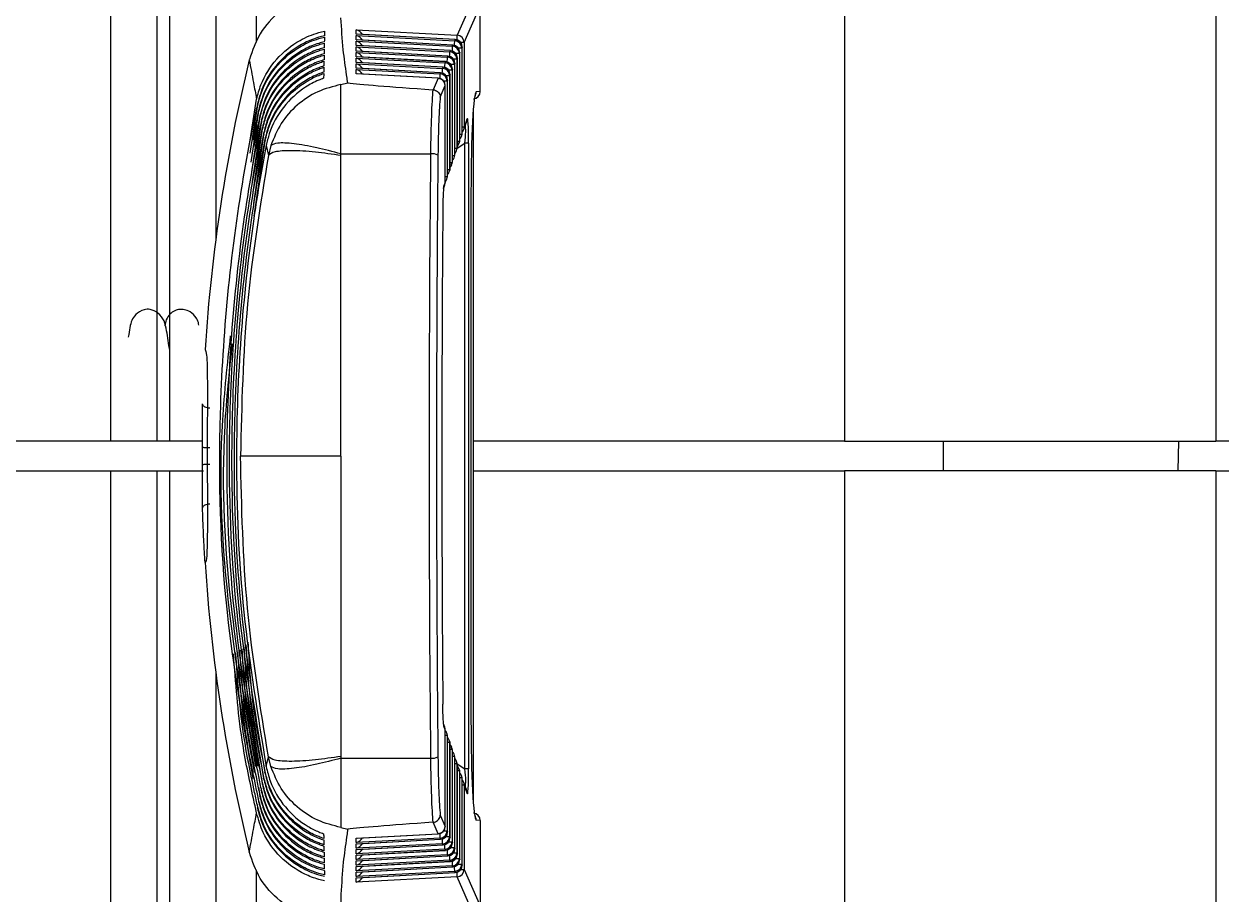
# Model space of a CAD drawing. Extents: x 8 to 113, y 0 to 87.
# Drawn here: x 17.059 to 18.671, y 36.229 to 37.4 of the extents above; entities that cross this region are included whole.
import ezdxf

# ---------------------------------------------------------------- set-up
doc = ezdxf.new("R2010")
doc.units = 0
doc.header["$MEASUREMENT"] = 0
doc.layers.add('OBJECT', color=7, linetype='CONTINUOUS')

msp = doc.modelspace()

# ---------------------------------------------------------------- linework, layer by layer
at = {"layer": 'OBJECT'}
for p, q in [((17.3177, 38.7777), (17.3177, 37.109)), ((18.1643, 38.7777), (18.1643, 36.8382)), ((18.6643, 38.6831), (18.6643, 36.8382)), ((17.3725, 37.3749), (17.3725, 38.6682)), ((17.2558, 36.8382), (17.2558, 38.598)), ((17.2383, 37.8259), (17.2383, 36.8382)), ((17.1764, 36.8382), (17.1764, 37.8059)), ((17.6643, 37.4337), (17.6428, 37.3847)), ((17.6522, 37.3748), (17.6738, 37.4238)), ((17.6738, 37.3088), (17.6738, 37.4238)), ((17.5068, 37.3917), (17.6428, 37.3847)), ((17.5068, 37.3858), (17.5068, 37.3917)), ((17.6401, 37.3786), (17.5068, 37.3858)), ((17.5068, 37.3841), (17.6395, 37.3772)), ((17.5068, 37.3782), (17.5068, 37.3841)), ((17.6368, 37.3712), (17.5068, 37.3782)), ((17.6401, 37.3787), (17.5081, 37.3858)), ((17.6368, 37.3713), (17.5081, 37.3782)), ((17.6395, 37.3772), (17.6401, 37.3786)), ((17.6401, 37.3786), (17.6401, 37.3787)), ((17.5068, 37.3765), (17.6362, 37.3698)), ((17.5068, 37.3706), (17.5068, 37.3765)), ((17.6336, 37.3638), (17.5068, 37.3706)), ((17.5068, 37.3689), (17.6329, 37.3624)), ((17.5068, 37.363), (17.5068, 37.3689)), ((17.6303, 37.3563), (17.5068, 37.363)), ((17.5068, 37.3613), (17.6297, 37.3549)), ((17.5068, 37.3554), (17.5068, 37.3613)), ((17.6336, 37.3638), (17.5081, 37.3706)), ((17.6303, 37.3564), (17.5081, 37.363)), ((17.6329, 37.3624), (17.6336, 37.3638)), ((17.6336, 37.3638), (17.6336, 37.3638)), ((17.6362, 37.3698), (17.636, 37.3634)), ((17.6362, 37.3698), (17.6368, 37.3712)), ((17.6368, 37.3712), (17.6368, 37.3713)), ((17.649, 37.3673), (17.6443, 37.3673)), ((17.6463, 37.3613), (17.6457, 37.3599)), ((17.6463, 37.2437), (17.6463, 37.3613)), ((17.6463, 37.2437), (17.6463, 37.3613)), ((17.6463, 37.3613), (17.6463, 37.3613)), ((17.6522, 37.3748), (17.6475, 37.3748)), ((17.6496, 37.3687), (17.649, 37.3673)), ((17.649, 37.3673), (17.649, 37.2514)), ((17.6496, 37.2532), (17.6496, 37.3687)), ((17.6496, 37.2532), (17.6496, 37.3687)), ((17.6496, 37.3687), (17.6496, 37.3687)), ((17.6522, 37.3748), (17.6522, 37.261)), ((17.363, 37.3517), (17.3629, 37.3515)), ((17.627, 37.3489), (17.5068, 37.3554)), ((17.5068, 37.3537), (17.6264, 37.3475)), ((17.5068, 37.3477), (17.5068, 37.3537)), ((17.6237, 37.3414), (17.5068, 37.3477)), ((17.5068, 37.346), (17.6231, 37.34)), ((17.5068, 37.3401), (17.5068, 37.346)), ((17.627, 37.349), (17.5081, 37.3554)), ((17.6238, 37.3415), (17.5081, 37.3478)), ((17.6264, 37.3475), (17.627, 37.3489)), ((17.627, 37.3489), (17.627, 37.349)), ((17.6297, 37.3549), (17.6303, 37.3563)), ((17.6303, 37.3563), (17.6303, 37.3564)), ((17.6391, 37.345), (17.6345, 37.345)), ((17.6424, 37.3524), (17.6377, 37.3524)), ((17.6398, 37.3464), (17.6391, 37.345)), ((17.6391, 37.345), (17.6391, 37.2229)), ((17.6398, 37.2247), (17.6398, 37.3464)), ((17.6398, 37.2247), (17.6398, 37.3464)), ((17.6398, 37.3464), (17.6398, 37.3464)), ((17.6457, 37.3599), (17.641, 37.3599)), ((17.643, 37.3538), (17.6424, 37.3524)), ((17.6424, 37.3524), (17.6424, 37.2324)), ((17.643, 37.2342), (17.643, 37.3538)), ((17.643, 37.2342), (17.643, 37.3538)), ((17.643, 37.3538), (17.643, 37.3538)), ((17.6457, 37.3599), (17.6457, 37.2419)), ((17.6205, 37.334), (17.5068, 37.3401)), ((17.5068, 37.3384), (17.6198, 37.3326)), ((17.5068, 37.3325), (17.5068, 37.3384)), ((17.6172, 37.3266), (17.5068, 37.3325)), ((17.6205, 37.3341), (17.5081, 37.3401)), ((17.6172, 37.3267), (17.5081, 37.3325)), ((17.6198, 37.3326), (17.6205, 37.334)), ((17.6205, 37.334), (17.6205, 37.3341)), ((17.6231, 37.34), (17.6237, 37.3414)), ((17.6237, 37.3414), (17.6238, 37.3415)), ((17.6326, 37.3301), (17.6279, 37.3301)), ((17.6359, 37.3376), (17.6312, 37.3376)), ((17.6332, 37.3315), (17.6326, 37.3301)), ((17.6326, 37.3301), (17.6326, 37.2038)), ((17.6332, 37.2056), (17.6332, 37.3315)), ((17.6332, 37.2056), (17.6332, 37.3315)), ((17.6332, 37.3315), (17.6332, 37.3315)), ((17.6365, 37.339), (17.6359, 37.3376)), ((17.6359, 37.3376), (17.6359, 37.2133)), ((17.6365, 37.2152), (17.6365, 37.339)), ((17.6365, 37.2152), (17.6365, 37.339)), ((17.6365, 37.339), (17.6365, 37.339)), ((17.4863, 37.3182), (17.4954, 37.3206)), ((17.6172, 37.3266), (17.6104, 37.3111)), ((17.6172, 37.3267), (17.6172, 37.3266)), ((17.62, 37.3014), (17.6267, 37.3167)), ((17.6293, 37.3227), (17.6247, 37.3227)), ((17.6267, 37.1866), (17.6267, 37.3167)), ((17.6267, 37.1866), (17.6267, 37.3167)), ((17.6267, 37.3167), (17.6267, 37.3167)), ((17.6299, 37.3241), (17.6293, 37.3227)), ((17.6293, 37.3227), (17.6293, 37.1943)), ((17.6299, 37.1961), (17.6299, 37.3241)), ((17.6299, 37.1961), (17.6299, 37.3241)), ((17.6299, 37.3241), (17.6299, 37.3241)), ((17.363, 37.2374), (17.3727, 37.2987)), ((17.6104, 37.3111), (17.6101, 37.3112)), ((17.6738, 37.3088), (17.6685, 37.3083)), ((17.6738, 37.3088), (17.6738, 37.3088)), ((17.3642, 37.2257), (17.3742, 37.2907)), ((17.3652, 37.2136), (17.3758, 37.2827)), ((17.3739, 37.2923), (17.3742, 37.2907)), ((17.3755, 37.2843), (17.3758, 37.2827)), ((17.6646, 36.3505), (17.6646, 37.2859)), ((17.3663, 37.2009), (17.3775, 37.2747)), ((17.3672, 37.1875), (17.3791, 37.2666)), ((17.3771, 37.2763), (17.3775, 37.2747)), ((17.3788, 37.2683), (17.3791, 37.2666)), ((17.6517, 37.2577), (17.6556, 37.2689)), ((17.6561, 37.2722), (17.6522, 37.261)), ((17.3681, 37.1732), (17.3808, 37.2586)), ((17.3688, 37.1579), (17.3825, 37.2506)), ((17.3805, 37.2603), (17.3808, 37.2586)), ((17.3821, 37.2522), (17.3825, 37.2506)), ((17.6463, 37.2514), (17.649, 37.2514)), ((17.6484, 37.2482), (17.649, 37.25)), ((17.649, 37.2514), (17.6496, 37.2532)), ((17.6522, 37.261), (17.6496, 37.261)), ((17.6496, 37.2532), (17.6496, 37.2532)), ((17.3695, 37.1411), (17.3842, 37.2426)), ((17.3839, 37.2442), (17.3842, 37.2426)), ((17.3856, 37.2362), (17.3886, 37.2229)), ((17.3919, 37.2361), (17.3886, 37.2229)), ((17.6398, 37.2324), (17.6424, 37.2324)), ((17.6424, 37.2324), (17.643, 37.2342)), ((17.6429, 37.2324), (17.6532, 37.2392)), ((17.643, 37.2419), (17.6457, 37.2419)), ((17.643, 37.2342), (17.643, 37.2342)), ((17.6452, 37.2387), (17.6458, 37.2404)), ((17.6457, 37.2419), (17.6463, 37.2437)), ((17.6463, 37.2437), (17.6463, 37.2437)), ((17.6532, 36.3973), (17.6532, 37.2392)), ((17.6582, 37.2392), (17.6532, 37.2392)), ((17.6582, 37.2392), (17.6582, 36.3973)), ((17.4863, 37.2225), (17.4863, 37.2249)), ((17.4863, 37.2249), (17.6069, 37.2249)), ((17.6365, 37.2229), (17.6391, 37.2229)), ((17.6386, 37.2196), (17.6392, 37.2214)), ((17.6391, 37.2229), (17.6398, 37.2247)), ((17.6398, 37.2247), (17.6398, 37.2247)), ((17.6419, 37.2291), (17.6425, 37.2309)), ((17.6299, 37.2038), (17.6326, 37.2038)), ((17.6321, 37.2006), (17.6327, 37.2024)), ((17.6326, 37.2038), (17.6332, 37.2056)), ((17.6332, 37.2133), (17.6359, 37.2133)), ((17.6332, 37.2056), (17.6332, 37.2056)), ((17.6353, 37.2101), (17.636, 37.2119)), ((17.6359, 37.2133), (17.6365, 37.2152)), ((17.6365, 37.2152), (17.6365, 37.2152)), ((17.6245, 37.1785), (17.6261, 37.1834)), ((17.6267, 37.1866), (17.625, 37.1818)), ((17.6267, 37.1943), (17.6293, 37.1943)), ((17.6267, 37.1866), (17.6267, 37.1866)), ((17.6288, 37.1911), (17.6294, 37.1929)), ((17.6293, 37.1943), (17.6299, 37.1961)), ((17.6299, 37.1961), (17.6299, 37.1961)), ((17.6614, 36.4632), (17.6614, 37.1732)), ((17.6614, 36.4632), (17.6614, 37.1732)), ((17.6614, 37.1732), (17.6614, 37.1732)), ((17.3034, 36.9616), (17.3034, 36.9616)), ((17.1764, 36.8382), (16.9701, 36.8382)), ((17.2558, 36.8382), (17.2383, 36.8382)), ((17.2998, 36.8304), (17.2998, 36.8304)), ((18.1643, 36.8382), (17.6646, 36.8382)), ((18.2976, 36.7982), (18.2977, 36.8382)), ((18.6136, 36.7982), (18.6143, 36.8382)), ((18.7037, 36.8382), (18.6643, 36.8382)), ((16.9701, 36.7982), (17.1764, 36.7982)), ((17.1764, 35.8305), (17.1764, 36.7982)), ((17.2383, 36.7982), (17.2383, 35.8106)), ((17.2383, 36.7982), (17.2558, 36.7982)), ((17.2558, 35.0384), (17.2558, 36.7982)), ((17.2998, 36.806), (17.2998, 36.806)), ((17.6646, 36.7982), (18.1643, 36.7982)), ((18.1643, 36.7982), (18.1643, 34.8588)), ((18.6643, 36.7982), (18.6643, 34.9533)), ((18.6643, 36.7982), (18.7037, 36.7982)), ((17.3034, 36.6748), (17.3034, 36.6748)), ((17.3177, 36.5274), (17.3177, 34.8588)), ((17.6614, 36.4632), (17.6614, 36.4632)), ((17.6261, 36.4531), (17.6245, 36.4579)), ((17.6267, 36.4498), (17.625, 36.4547)), ((17.6267, 36.3198), (17.6267, 36.4498)), ((17.6267, 36.3198), (17.6267, 36.4498)), ((17.6267, 36.4498), (17.6267, 36.4498)), ((17.6293, 36.4421), (17.6267, 36.4421)), ((17.6294, 36.4436), (17.6288, 36.4454)), ((17.6293, 36.4421), (17.6293, 36.3138)), ((17.6299, 36.4403), (17.6293, 36.4421)), ((17.6299, 36.3123), (17.6299, 36.4403)), ((17.6299, 36.3123), (17.6299, 36.4403)), ((17.6299, 36.4403), (17.6299, 36.4403)), ((17.6326, 36.4326), (17.6299, 36.4326)), ((17.6327, 36.434), (17.6321, 36.4359)), ((17.6326, 36.4326), (17.6326, 36.3063)), ((17.6332, 36.4308), (17.6326, 36.4326)), ((17.6332, 36.3049), (17.6332, 36.4308)), ((17.6332, 36.3049), (17.6332, 36.4308)), ((17.6332, 36.4308), (17.6332, 36.4308)), ((17.636, 36.4245), (17.6353, 36.4264)), ((17.3856, 36.4002), (17.3886, 36.4135)), ((17.3919, 36.4004), (17.3886, 36.4135)), ((17.4863, 36.414), (17.4863, 36.4115)), ((17.4863, 36.4115), (17.6069, 36.4115)), ((17.6359, 36.4231), (17.6332, 36.4231)), ((17.6359, 36.4231), (17.6359, 36.2989)), ((17.6365, 36.4213), (17.6359, 36.4231)), ((17.6365, 36.2975), (17.6365, 36.4213)), ((17.6365, 36.2975), (17.6365, 36.4213)), ((17.6365, 36.4213), (17.6365, 36.4213)), ((17.6391, 36.4136), (17.6365, 36.4136)), ((17.6392, 36.415), (17.6386, 36.4168)), ((17.6391, 36.4136), (17.6391, 36.2914)), ((17.6398, 36.4118), (17.6391, 36.4136)), ((17.6398, 36.29), (17.6398, 36.4118)), ((17.6398, 36.29), (17.6398, 36.4118)), ((17.6398, 36.4118), (17.6398, 36.4118)), ((17.3839, 36.3922), (17.3842, 36.3938)), ((17.6424, 36.4041), (17.6398, 36.4041)), ((17.6425, 36.4055), (17.6419, 36.4073)), ((17.6424, 36.4041), (17.6424, 36.284)), ((17.643, 36.4023), (17.6424, 36.4041)), ((17.6429, 36.404), (17.6532, 36.3973)), ((17.643, 36.2826), (17.643, 36.4023)), ((17.643, 36.2826), (17.643, 36.4023)), ((17.643, 36.4023), (17.643, 36.4023)), ((17.6457, 36.3945), (17.643, 36.3945)), ((17.6458, 36.396), (17.6452, 36.3978)), ((17.6457, 36.3945), (17.6457, 36.2766)), ((17.6463, 36.3927), (17.6457, 36.3945)), ((17.6582, 36.3973), (17.6532, 36.3973)), ((17.3805, 36.3762), (17.3808, 36.3778)), ((17.3821, 36.3842), (17.3825, 36.3858)), ((17.6463, 36.2752), (17.6463, 36.3927)), ((17.6463, 36.2752), (17.6463, 36.3927)), ((17.6463, 36.3927), (17.6463, 36.3927)), ((17.649, 36.385), (17.6463, 36.385)), ((17.649, 36.3865), (17.6484, 36.3883)), ((17.649, 36.385), (17.649, 36.2691)), ((17.6496, 36.3832), (17.649, 36.385)), ((17.6496, 36.2677), (17.6496, 36.3832)), ((17.6496, 36.2677), (17.6496, 36.3832)), ((17.6496, 36.3832), (17.6496, 36.3832)), ((17.6556, 36.3675), (17.6517, 36.3787)), ((17.3753, 36.3725), (17.3771, 36.3602)), ((17.3771, 36.3602), (17.3775, 36.3618)), ((17.3788, 36.3682), (17.3791, 36.3698)), ((17.6496, 36.3755), (17.6522, 36.3755)), ((17.6522, 36.3755), (17.6522, 36.2617)), ((17.6561, 36.3643), (17.6522, 36.3755)), ((17.6555, 36.3678), (17.6555, 36.3706)), ((17.3739, 36.3442), (17.3742, 36.3458)), ((17.3755, 36.3522), (17.3758, 36.3538)), ((17.62, 36.335), (17.6267, 36.3198)), ((17.4863, 36.3182), (17.4954, 36.3159)), ((17.6104, 36.3253), (17.6101, 36.3253)), ((17.6172, 36.3099), (17.6104, 36.3253)), ((17.6247, 36.3138), (17.6293, 36.3138)), ((17.6267, 36.3198), (17.6267, 36.3198)), ((17.6293, 36.3138), (17.6299, 36.3123)), ((17.6738, 36.3277), (17.6685, 36.3281)), ((17.6738, 36.3277), (17.6738, 36.2127)), ((17.6738, 36.3277), (17.6738, 36.3277)), ((17.5068, 36.3039), (17.6172, 36.3099)), ((17.5068, 36.298), (17.5068, 36.3039)), ((17.6198, 36.3039), (17.5068, 36.298)), ((17.5068, 36.2963), (17.6205, 36.3024)), ((17.5081, 36.3039), (17.6172, 36.3098)), ((17.5081, 36.2963), (17.6205, 36.3024)), ((17.6172, 36.3099), (17.6172, 36.3098)), ((17.6205, 36.3024), (17.6198, 36.3039)), ((17.6205, 36.3024), (17.6205, 36.3024)), ((17.6279, 36.3063), (17.6326, 36.3063)), ((17.6299, 36.3123), (17.6299, 36.3123)), ((17.6312, 36.2989), (17.6359, 36.2989)), ((17.6326, 36.3063), (17.6332, 36.3049)), ((17.6332, 36.3049), (17.6332, 36.3049)), ((17.6359, 36.2989), (17.6365, 36.2975)), ((17.6365, 36.2975), (17.6365, 36.2975)), ((17.363, 36.2848), (17.3629, 36.285)), ((17.6231, 36.2964), (17.5068, 36.2904)), ((17.5068, 36.2904), (17.5068, 36.2963)), ((17.5068, 36.2887), (17.6237, 36.295)), ((17.6264, 36.289), (17.5068, 36.2828)), ((17.5068, 36.2828), (17.5068, 36.2887)), ((17.5068, 36.2811), (17.627, 36.2876)), ((17.6297, 36.2815), (17.5068, 36.2752)), ((17.5068, 36.2752), (17.5068, 36.2811)), ((17.5081, 36.2887), (17.6238, 36.2949)), ((17.5081, 36.2811), (17.627, 36.2875)), ((17.6237, 36.295), (17.6231, 36.2964)), ((17.6238, 36.2949), (17.6237, 36.295)), ((17.627, 36.2876), (17.6264, 36.289)), ((17.627, 36.2875), (17.627, 36.2876)), ((17.6303, 36.2801), (17.6297, 36.2815)), ((17.6345, 36.2914), (17.6391, 36.2914)), ((17.6377, 36.284), (17.6424, 36.284)), ((17.6391, 36.2914), (17.6398, 36.29)), ((17.6398, 36.29), (17.6398, 36.29)), ((17.6424, 36.284), (17.643, 36.2826)), ((17.643, 36.2826), (17.643, 36.2826)), ((17.5068, 36.2735), (17.6303, 36.2801)), ((17.6329, 36.2741), (17.5068, 36.2676)), ((17.5068, 36.2676), (17.5068, 36.2735)), ((17.5068, 36.2659), (17.6336, 36.2727)), ((17.6362, 36.2666), (17.5068, 36.26)), ((17.5068, 36.26), (17.5068, 36.2659)), ((17.5068, 36.2582), (17.6368, 36.2653)), ((17.5081, 36.2735), (17.6303, 36.28)), ((17.5081, 36.2659), (17.6336, 36.2726)), ((17.5081, 36.2582), (17.6368, 36.2652)), ((17.6303, 36.28), (17.6303, 36.2801)), ((17.6336, 36.2727), (17.6329, 36.2741)), ((17.6336, 36.2726), (17.6336, 36.2727)), ((17.6368, 36.2653), (17.6362, 36.2666)), ((17.6368, 36.2652), (17.6368, 36.2653)), ((17.641, 36.2766), (17.6457, 36.2766)), ((17.6443, 36.2691), (17.649, 36.2691)), ((17.6457, 36.2766), (17.6463, 36.2752)), ((17.6463, 36.2752), (17.6463, 36.2752)), ((17.649, 36.2691), (17.6496, 36.2677)), ((17.6496, 36.2677), (17.6496, 36.2677)), ((17.3725, 34.9682), (17.3725, 36.2613)), ((17.6395, 36.2592), (17.5068, 36.2523)), ((17.5068, 36.2523), (17.5068, 36.2582)), ((17.5068, 36.2506), (17.6401, 36.2578)), ((17.6428, 36.2518), (17.5068, 36.2447)), ((17.5068, 36.2447), (17.5068, 36.2506)), ((17.5081, 36.2506), (17.6401, 36.2577)), ((17.6401, 36.2578), (17.6395, 36.2592)), ((17.6401, 36.2577), (17.6401, 36.2578)), ((17.6643, 36.2027), (17.6428, 36.2518)), ((17.6475, 36.2617), (17.6522, 36.2617)), ((17.6522, 36.2617), (17.6738, 36.2126)), ((17.4863, 36.2287), (17.4863, 36.1932))]:
    msp.add_line(p, q, dxfattribs=at)
for centre, radius, start, end in [((17.3405, 37.3862), 0.2991, 357.0619, 358.2874), ((17.6389, 37.3672), 0.01, 0.5779, 86.7656), ((17.6396, 37.3687), 0.01, 0, 86.9163), ((17.6395, 37.3686), 0.01, 0.5779, 86.7656), ((17.2482, 37.3975), 0.3948, 357.2086, 358.1383), ((17.6422, 37.3747), 0.01, 0.5762, 86.769), ((17.2671, 37.374), 0.366, 357.1761, 358.1753), ((17.6324, 37.3523), 0.01, 0.5779, 86.7656), ((17.633, 37.3538), 0.01, 0, 86.9163), ((17.633, 37.3537), 0.01, 0.5779, 86.7656), ((17.6357, 37.3598), 0.01, 0.5788, 86.7647), ((17.6363, 37.3613), 0.01, 0, 86.9163), ((17.6363, 37.3612), 0.01, 0.5762, 86.7673), ((19.5488, 36.8182), 2.25, 166.2899, 176.3463), ((17.4043, 37.3533), 0.2222, 356.8541, 358.4964), ((17.6258, 37.3375), 0.01, 0.5779, 86.7656), ((17.6265, 37.339), 0.01, 0, 86.9163), ((17.6265, 37.3389), 0.01, 0.5779, 86.7656), ((17.4092, 37.3607), 0.2205, 356.8473, 358.5037), ((17.6291, 37.3449), 0.01, 0.5788, 86.7656), ((17.6298, 37.3464), 0.01, 0, 86.9163), ((17.6297, 37.3463), 0.01, 0.5762, 86.7673), ((17.3982, 37.3384), 0.2218, 356.8557, 358.4969), ((17.6193, 37.3226), 0.01, 0.5762, 86.7673), ((17.6199, 37.3241), 0.01, 0, 86.9163), ((17.6199, 37.324), 0.01, 0.5779, 86.7656), ((17.4015, 37.3458), 0.2216, 356.8544, 358.4984), ((17.6226, 37.33), 0.01, 0.5796, 86.7647), ((17.6232, 37.3314), 0.01, 0.5762, 86.7673), ((17.6232, 37.3315), 0.01, 0, 86.9163), ((17.6167, 37.3167), 0.01, 0, 86.9163), ((17.6166, 37.3166), 0.01, 0.5779, 86.7656), ((17.6638, 37.3088), 0.01, 275, 0), ((17.6585, 37.3083), 0.01, 322.3666, 0.0237), ((17.6463, 37.2721), 0.00975, 341.0134, 0.4761), ((17.639, 37.2514), 0.01, 317.226, 341.0172), ((17.6392, 37.2514), 0.00976, 341.0237, 0.4725), ((17.6396, 37.2532), 0.01, 341.0172, 0), ((17.6398, 37.2531), 0.00976, 341.0223, 0.4722), ((17.6422, 37.261), 0.01, 317.2005, 341.0172), ((17.6425, 37.2609), 0.00976, 341.0237, 0.4709), ((17.6326, 37.2323), 0.00976, 341.0276, 0.4686), ((17.633, 37.2342), 0.01, 341.0172, 0), ((17.6333, 37.2341), 0.00976, 341.0223, 0.4722), ((17.6357, 37.2419), 0.01, 317.2514, 341.0172), ((17.6359, 37.2418), 0.00976, 341.0237, 0.4709), ((17.6363, 37.2437), 0.01, 341.0172, 0), ((17.6365, 37.2436), 0.00976, 341.0237, 0.4725), ((17.609, 37.208), 0.0171, 62.4533, 97.0276), ((17.6291, 37.2229), 0.01, 317.3024, 341.0172), ((17.6294, 37.2228), 0.00976, 341.0237, 0.4709), ((17.6298, 37.2247), 0.01, 341.0172, 0), ((17.63, 37.2246), 0.00976, 341.0237, 0.4709), ((17.6324, 37.2324), 0.01, 317.2769, 341.0172), ((17.6226, 37.2038), 0.01, 317.3534, 341.0172), ((17.6228, 37.2037), 0.00975, 341.0134, 0.4761), ((17.6232, 37.2056), 0.01, 341.0172, 0), ((17.6235, 37.2056), 0.00976, 341.0237, 0.4709), ((17.6259, 37.2133), 0.01, 317.3279, 341.0172), ((17.6261, 37.2133), 0.00976, 341.0223, 0.4722), ((17.6265, 37.2152), 0.01, 341.0172, 0), ((17.6267, 37.2151), 0.00976, 341.0223, 0.4722), ((17.6167, 37.1866), 0.01, 341.0172, 0), ((17.6169, 37.1865), 0.00976, 341.0237, 0.4709), ((17.6193, 37.1943), 0.01, 317.3789, 341.0172), ((17.6196, 37.1942), 0.00976, 341.0223, 0.4722), ((17.6199, 37.1961), 0.01, 341.0172, 0), ((17.6202, 37.1961), 0.00976, 341.0276, 0.4686), ((17.6152, 37.1817), 0.00976, 341.0223, 0.4722), ((19.5488, 36.8182), 2.25, 183.6537, 193.7101), ((17.6152, 36.4548), 0.00976, 359.5278, 18.9777), ((17.6167, 36.4498), 0.01, 0, 18.9828), ((17.6169, 36.4499), 0.00976, 359.5291, 18.9763), ((17.6193, 36.4421), 0.01, 18.9828, 42.6211), ((17.6196, 36.4422), 0.00976, 359.5278, 18.9777), ((17.6199, 36.4403), 0.01, 0, 18.9828), ((17.6202, 36.4404), 0.00976, 359.5275, 18.9763), ((17.6226, 36.4326), 0.01, 18.9828, 42.6466), ((17.6228, 36.4327), 0.00975, 359.5239, 18.9866), ((17.6232, 36.4308), 0.01, 0, 18.9828), ((17.6235, 36.4309), 0.00976, 359.5291, 18.9763), ((17.6259, 36.4231), 0.01, 18.9828, 42.6721), ((17.6261, 36.4232), 0.00976, 359.5275, 18.9763), ((17.609, 36.4285), 0.0171, 262.9724, 297.5467), ((17.6265, 36.4213), 0.01, 0, 18.9828), ((17.6267, 36.4214), 0.00976, 359.5275, 18.9763), ((17.6291, 36.4136), 0.01, 18.9828, 42.6976), ((17.6294, 36.4137), 0.00976, 359.5291, 18.9763), ((17.6298, 36.4118), 0.01, 0, 18.9828), ((17.63, 36.4119), 0.00976, 359.5291, 18.9763), ((17.6324, 36.4041), 0.01, 18.9828, 42.7231), ((17.6326, 36.4041), 0.00976, 359.5275, 18.9763), ((17.633, 36.4023), 0.01, 0, 18.9828), ((17.6333, 36.4023), 0.00976, 359.5314, 18.9724), ((17.6357, 36.3945), 0.01, 18.9828, 42.7486), ((17.6359, 36.3946), 0.00976, 359.5291, 18.9763), ((17.6363, 36.3927), 0.01, 0, 18.9828), ((17.6365, 36.3928), 0.00976, 359.5291, 18.9763), ((17.639, 36.385), 0.01, 18.9828, 42.774), ((17.6392, 36.3851), 0.00976, 359.5275, 18.9763), ((17.6396, 36.3832), 0.01, 0, 18.9828), ((17.6398, 36.3833), 0.00976, 359.5278, 18.9777), ((17.6422, 36.3755), 0.01, 18.9828, 42.7995), ((17.6425, 36.3756), 0.00976, 359.5278, 18.9777), ((17.6463, 36.3643), 0.00975, 359.5239, 18.9866), ((17.6638, 36.3277), 0.01, 0, 85), ((17.6585, 36.3281), 0.01, 359.9763, 37.6334), ((17.6167, 36.3198), 0.01, 273.0837, 0), ((17.6166, 36.3199), 0.01, 273.2371, 359.4211), ((17.6193, 36.3139), 0.01, 273.2317, 359.4231), ((17.3982, 36.298), 0.2218, 1.503, 3.1442), ((17.6199, 36.3123), 0.01, 273.0837, 0), ((17.6199, 36.3124), 0.01, 273.2317, 359.4231), ((17.4015, 36.2906), 0.2217, 1.502, 3.1453), ((17.6226, 36.3064), 0.01, 273.2312, 359.4228), ((17.6232, 36.305), 0.01, 273.2317, 359.4231), ((17.6232, 36.3049), 0.01, 273.0837, 0), ((17.6258, 36.299), 0.01, 273.2317, 359.4231), ((17.6265, 36.2975), 0.01, 273.0837, 0), ((17.6265, 36.2976), 0.01, 273.2371, 359.4211), ((17.4043, 36.2832), 0.2221, 1.5034, 3.1458), ((17.4092, 36.2758), 0.2206, 1.4967, 3.1527), ((17.6291, 36.2915), 0.01, 273.2303, 359.4237), ((17.6298, 36.29), 0.01, 273.0837, 0), ((17.6297, 36.2901), 0.01, 273.2371, 359.4211), ((17.6324, 36.2841), 0.01, 273.2371, 359.4211), ((17.633, 36.2826), 0.01, 273.0837, 0), ((17.633, 36.2827), 0.01, 273.2317, 359.4231), ((17.3728, 36.2667), 0.2602, 1.6216, 3.0271), ((18.4248, 36.3019), 0.7894, 182.0936, 182.5574), ((17.6357, 36.2767), 0.01, 273.2326, 359.4222), ((17.6363, 36.2752), 0.01, 273.0837, 0), ((17.6363, 36.2753), 0.01, 273.2317, 359.4231), ((17.3554, 36.2509), 0.2842, 1.6804, 2.9704), ((17.6389, 36.2692), 0.01, 273.2371, 359.4211), ((17.6396, 36.2677), 0.01, 273.0837, 0), ((17.6395, 36.2678), 0.01, 273.2371, 359.4211), ((17.419, 36.2459), 0.2238, 1.5066, 3.1464), ((17.6422, 36.2618), 0.01, 273.2317, 359.4231)]:
    msp.add_arc(centre, radius, start, end, dxfattribs=at)
for centre, major_axis, ratio, start_param, end_param in [((17.5063, 37.3818), (-0.00731, 0.0077), 0.885668, 4.382844, 5.410602), ((17.5063, 37.3742), (-0.00731, 0.0077), 0.885668, 4.382844, 5.410602), ((17.5063, 37.3666), (-0.00731, 0.0077), 0.885668, 4.382844, 5.410602), ((17.5063, 37.359), (-0.00731, 0.0077), 0.885668, 4.382844, 5.410602), ((17.5063, 37.3514), (-0.00731, 0.0077), 0.885668, 4.382844, 5.410602), ((17.5063, 37.3437), (-0.00731, 0.0077), 0.885668, 4.382844, 5.410602), ((17.5063, 37.3361), (-0.00731, 0.0077), 0.885668, 4.382844, 5.410602), ((17.5063, 37.3285), (-0.00731, 0.0077), 0.885668, 4.382844, 5.410602), ((19.7761, 37.2032), (2.2897, -0.1191), 0.00637, 3.231059, 3.472172), ((17.6126, 37.2032), (0, 0.12), 0.048402, 0.452421, 1.389042), ((17.6226, 37.2032), (0, 0.11), 0.052802, 0.467509, 1.389042), ((17.6685, 37.1728), (0, 0.1355), 0.052561, 0.00459, 1.56779), ((17.6557, 37.2245), (0.0008, 0.0482), 0.049658, 5.022693, 6.434219), ((17.6457, 37.2245), (0.0068, 0.04), 0.131783, 5.110715, 6.047878), ((17.7232, 36.8182), (0, 2.25), 0.052568, 1.389042, 1.75255), ((17.7332, 36.8182), (0, 2.24), 0.052802, 1.389042, 1.75255), ((17.7367, 36.8182), (0, 2.1693), 0.052827, 1.416282, 1.725311), ((17.2921, 36.8182), (0, 0.1429), 0.054262, 4.626976, 4.797802), ((17.6685, 36.4636), (0, 0.1355), 0.052561, 1.573802, 3.137003), ((17.6126, 36.4332), (0, 0.12), 0.048402, 1.75255, 2.689171), ((17.6226, 36.4332), (0, 0.11), 0.052802, 1.75255, 2.674084), ((17.6457, 36.4119), (-0.0068, 0.04), 0.131783, 3.829134, 4.314063), ((17.6557, 36.4119), (-0.0008, 0.0482), 0.049658, 2.990559, 4.402085), ((17.6457, 36.4119), (-0.0068, 0.04), 0.131783, 3.3769, 3.829134), ((19.7761, 36.4332), (2.2897, 0.1191), 0.00637, 2.811013, 3.052126), ((17.5063, 36.3079), (0.00731, 0.0077), 0.885668, 4.014175, 5.041934), ((17.5063, 36.3003), (0.00731, 0.0077), 0.885668, 4.014175, 5.041934), ((17.5063, 36.2927), (0.00731, 0.0077), 0.885668, 4.014175, 5.041934), ((17.5063, 36.2851), (0.00731, 0.0077), 0.885668, 4.014175, 5.041934), ((17.5063, 36.2775), (0.00731, 0.0077), 0.885668, 4.014175, 5.041934), ((17.5063, 36.2699), (0.00731, 0.0077), 0.885668, 4.014175, 5.041934), ((17.5063, 36.2623), (0.00731, 0.0077), 0.885668, 4.014175, 5.041934), ((17.5063, 36.2546), (0.00731, 0.0077), 0.885668, 4.014175, 5.041934)]:
    msp.add_ellipse(centre, major_axis=major_axis, ratio=ratio, start_param=start_param, end_param=end_param, dxfattribs=at)
for points, knots in [([(17.4791, 37.4432), (17.4657, 37.4419), (17.4387, 37.4391), (17.4031, 37.4183), (17.3757, 37.3886), (17.3671, 37.3637), (17.363, 37.3517)], [0, 0, 0, 0, 0.253583, 0.507165, 0.760847, 1, 1, 1, 1]), ([(17.4954, 37.3206), (17.4953, 37.3213), (17.4948, 37.3248), (17.4926, 37.3396), (17.4886, 37.368), (17.4871, 37.3935), (17.4863, 37.4078)], [0, 0, 0, 0, 0.024148, 0.120739, 0.507103, 1, 1, 1, 1]), ([(17.3727, 37.2987), (17.3744, 37.3051), (17.3798, 37.3246), (17.3982, 37.3538), (17.4267, 37.3768), (17.4501, 37.3867), (17.4616, 37.3894), (17.4642, 37.3901)], [0, 0, 0, 0, 0.147377, 0.444496, 0.741155, 0.940222, 1, 1, 1, 1]), ([(17.4641, 37.3839), (17.4615, 37.3832), (17.4524, 37.3809), (17.4312, 37.3724), (17.4037, 37.3522), (17.3826, 37.3224), (17.3764, 37.3009), (17.3739, 37.2923)], [0, 0, 0, 0, 0.059552, 0.208065, 0.505163, 0.802607, 1, 1, 1, 1]), ([(17.3742, 37.2907), (17.376, 37.2971), (17.3813, 37.3166), (17.3996, 37.3459), (17.4276, 37.3687), (17.4505, 37.3786), (17.4615, 37.3814), (17.4641, 37.3821)], [0, 0, 0, 0, 0.148954, 0.44926, 0.7491, 0.940503, 1, 1, 1, 1]), ([(17.4641, 37.3821), (17.464, 37.3812), (17.464, 37.3791), (17.464, 37.377), (17.4639, 37.3758)], [0, 0, 0, 0, 0.412524, 1, 1, 1, 1]), ([(17.4642, 37.3901), (17.4642, 37.3892), (17.4642, 37.3872), (17.4641, 37.3851), (17.4641, 37.3839)], [0, 0, 0, 0, 0.412558, 1, 1, 1, 1]), ([(17.4639, 37.3758), (17.4614, 37.3751), (17.4524, 37.3727), (17.4313, 37.3639), (17.4042, 37.3433), (17.3837, 37.3135), (17.3778, 37.2924), (17.3755, 37.2843)], [0, 0, 0, 0, 0.059276, 0.209422, 0.509832, 0.8106, 1, 1, 1, 1]), ([(17.3758, 37.2827), (17.3776, 37.2891), (17.3828, 37.3087), (17.401, 37.3379), (17.4286, 37.3606), (17.451, 37.3705), (17.4614, 37.3733), (17.4639, 37.374)], [0, 0, 0, 0, 0.150604, 0.454245, 0.75741, 0.940779, 1, 1, 1, 1]), ([(17.4638, 37.3677), (17.4613, 37.367), (17.4524, 37.3645), (17.4315, 37.3553), (17.4046, 37.3344), (17.3849, 37.3047), (17.3793, 37.284), (17.3771, 37.2763)], [0, 0, 0, 0, 0.059002, 0.210856, 0.514734, 0.818981, 1, 1, 1, 1]), ([(17.3775, 37.2747), (17.3792, 37.2811), (17.3843, 37.3007), (17.4024, 37.33), (17.4296, 37.3524), (17.4514, 37.3623), (17.4613, 37.3652), (17.4638, 37.3659)], [0, 0, 0, 0, 0.1523344, 0.4594619, 0.7661097, 0.9410542, 1, 1, 1, 1]), ([(17.4638, 37.3659), (17.4637, 37.365), (17.4637, 37.3629), (17.4637, 37.3608), (17.4636, 37.3596)], [0, 0, 0, 0, 0.4124608, 1, 1, 1, 1]), ([(17.4639, 37.374), (17.4639, 37.3731), (17.4639, 37.3711), (17.4638, 37.369), (17.4638, 37.3677)], [0, 0, 0, 0, 0.412499, 1, 1, 1, 1]), ([(17.3629, 37.3515), (17.3647, 37.3413), (17.3679, 37.3237), (17.3713, 37.306), (17.3727, 37.2987)], [0, 0, 0, 0, 0.58145, 1, 1, 1, 1]), ([(17.4636, 37.3596), (17.4612, 37.3589), (17.4523, 37.3562), (17.4316, 37.3467), (17.4051, 37.3254), (17.3861, 37.2958), (17.3807, 37.2755), (17.3788, 37.2683)], [0, 0, 0, 0, 0.058731, 0.2123738, 0.5198871, 0.8277773, 1, 1, 1, 1]), ([(17.3791, 37.2666), (17.3808, 37.2731), (17.3859, 37.2927), (17.4039, 37.3221), (17.4306, 37.3443), (17.4518, 37.3542), (17.4612, 37.357), (17.4636, 37.3578)], [0, 0, 0, 0, 0.1541423, 0.4649258, 0.7752225, 0.9413265, 1, 1, 1, 1]), ([(17.4635, 37.3514), (17.4611, 37.3507), (17.4523, 37.3478), (17.4318, 37.3381), (17.4056, 37.3163), (17.3874, 37.2869), (17.3822, 37.2671), (17.3805, 37.2603)], [0, 0, 0, 0, 0.058463, 0.213982, 0.525308, 0.837022, 1, 1, 1, 1]), ([(17.3808, 37.2586), (17.3825, 37.2651), (17.3875, 37.2847), (17.4054, 37.3142), (17.4317, 37.3361), (17.4523, 37.346), (17.4611, 37.3488), (17.4634, 37.3496)], [0, 0, 0, 0, 0.1560423, 0.4706588, 0.7847806, 0.9415952, 1, 1, 1, 1]), ([(17.4634, 37.3496), (17.4634, 37.3487), (17.4634, 37.3466), (17.4633, 37.3445), (17.4633, 37.3432)], [0, 0, 0, 0, 0.412395, 1, 1, 1, 1]), ([(17.4636, 37.3578), (17.4636, 37.3569), (17.4635, 37.3548), (17.4635, 37.3527), (17.4635, 37.3514)], [0, 0, 0, 0, 0.41243, 1, 1, 1, 1]), ([(17.4633, 37.3432), (17.461, 37.3424), (17.4523, 37.3395), (17.432, 37.3294), (17.4061, 37.3073), (17.3886, 37.2779), (17.3837, 37.2586), (17.3821, 37.2522)], [0, 0, 0, 0, 0.058197, 0.215686, 0.531014, 0.846742, 1, 1, 1, 1]), ([(17.3825, 37.2506), (17.3841, 37.2571), (17.3891, 37.2767), (17.4069, 37.3062), (17.4327, 37.328), (17.4527, 37.3378), (17.4609, 37.3406), (17.4633, 37.3414)], [0, 0, 0, 0, 0.158036, 0.476676, 0.794816, 0.941862, 1, 1, 1, 1]), ([(17.4631, 37.335), (17.4609, 37.3341), (17.4523, 37.3311), (17.4321, 37.3207), (17.4066, 37.2981), (17.3899, 37.2689), (17.3853, 37.2501), (17.3839, 37.2442)], [0, 0, 0, 0, 0.057936, 0.217495, 0.53703, 0.856976, 1, 1, 1, 1]), ([(17.3842, 37.2426), (17.3858, 37.2491), (17.3907, 37.2687), (17.4084, 37.2983), (17.4338, 37.3198), (17.4532, 37.3295), (17.4608, 37.3323), (17.4631, 37.3331)], [0, 0, 0, 0, 0.1601304, 0.4830013, 0.8053634, 0.9421246, 1, 1, 1, 1]), ([(17.4631, 37.3331), (17.4631, 37.3322), (17.463, 37.3301), (17.463, 37.3279), (17.463, 37.3267)], [0, 0, 0, 0, 0.412318, 1, 1, 1, 1]), ([(17.4633, 37.3414), (17.4633, 37.3405), (17.4632, 37.3384), (17.4632, 37.3362), (17.4631, 37.335)], [0, 0, 0, 0, 0.412358, 1, 1, 1, 1]), ([(17.463, 37.3267), (17.4607, 37.3258), (17.4523, 37.3226), (17.4323, 37.3119), (17.4072, 37.2889), (17.3912, 37.2599), (17.3869, 37.2415), (17.3856, 37.2362)], [0, 0, 0, 0, 0.0576778, 0.2194144, 0.5433771, 0.8677647, 1, 1, 1, 1]), ([(17.4863, 37.3182), (17.4756, 37.3155), (17.4542, 37.3101), (17.4266, 37.2913), (17.4043, 37.2666), (17.396, 37.2463), (17.3919, 37.2361)], [0, 0, 0, 0, 0.2499997, 0.4999993, 0.7500001, 1, 1, 1, 1]), ([(17.4863, 37.2249), (17.4863, 37.2356), (17.4863, 37.2569), (17.4863, 37.2843), (17.4863, 37.3063), (17.4863, 37.3142), (17.4863, 37.3182)], [0, 0, 0, 0, 0.250001, 0.499999, 0.750001, 1, 1, 1, 1]), ([(17.6104, 37.3111), (17.6115, 37.311), (17.6137, 37.3106), (17.6166, 37.3088), (17.6188, 37.3063), (17.6197, 37.3037), (17.6199, 37.3021), (17.62, 37.3015), (17.62, 37.3014)], [0, 0, 0, 0, 0.219285, 0.43851, 0.65924, 0.882982, 0.985818, 1, 1, 1, 1]), ([(17.3739, 37.2923), (17.3725, 37.2858), (17.3655, 37.2532), (17.3394, 37.1153), (17.3183, 36.893), (17.3253, 36.6206), (17.3544, 36.4585), (17.3677, 36.3841)], [0, 0, 0, 0, 0.0218718, 0.1093735, 0.4602353, 0.7522108, 1, 1, 1, 1]), ([(17.3755, 37.2843), (17.3741, 37.2778), (17.3712, 37.2641), (17.3687, 37.2503), (17.3674, 37.2431)], [0, 0, 0, 0, 0.476166, 1, 1, 1, 1]), ([(17.3788, 37.2683), (17.3774, 37.2617), (17.3708, 37.2291), (17.3461, 37.0909), (17.328, 36.877), (17.3362, 36.6187), (17.3619, 36.4701), (17.3739, 36.4006)], [0, 0, 0, 0, 0.022909, 0.11456, 0.482067, 0.758171, 1, 1, 1, 1]), ([(17.3771, 37.2763), (17.3758, 37.2697), (17.3729, 37.256), (17.3704, 37.2423), (17.3691, 37.235)], [0, 0, 0, 0, 0.476005, 1, 1, 1, 1]), ([(17.3805, 37.2603), (17.3791, 37.2537), (17.3726, 37.221), (17.3484, 37.0828), (17.331, 36.871), (17.3407, 36.6074), (17.3672, 36.4533), (17.3805, 36.3762)], [0, 0, 0, 0, 0.022484, 0.112433, 0.473119, 0.73656, 1, 1, 1, 1]), ([(17.3821, 37.2522), (17.3809, 37.2457), (17.3744, 37.213), (17.3507, 37.0747), (17.3343, 36.8656), (17.3443, 36.6074), (17.3695, 36.4586), (17.3821, 36.3842)], [0, 0, 0, 0, 0.022904, 0.114532, 0.481956, 0.740978, 1, 1, 1, 1]), ([(17.3839, 37.2442), (17.3826, 37.2377), (17.3763, 37.205), (17.353, 37.0666), (17.3376, 36.8601), (17.3479, 36.6075), (17.3719, 36.464), (17.3839, 36.3922)], [0, 0, 0, 0, 0.023339, 0.116711, 0.491126, 0.745563, 1, 1, 1, 1]), ([(17.3856, 37.2362), (17.3844, 37.2297), (17.3781, 37.1969), (17.3554, 37.0585), (17.3409, 36.8546), (17.3515, 36.6075), (17.3743, 36.4693), (17.3856, 36.4002)], [0, 0, 0, 0, 0.023792, 0.118973, 0.500647, 0.750324, 1, 1, 1, 1]), ([(17.4863, 37.2249), (17.4752, 37.2279), (17.4521, 37.234), (17.4218, 37.2391), (17.3994, 37.2403), (17.3943, 37.2374), (17.3919, 37.2361)], [0, 0, 0, 0, 0.241561, 0.5, 0.758437, 1, 1, 1, 1]), ([(17.3886, 37.2229), (17.3777, 37.1564), (17.3558, 37.0224), (17.3526, 36.8866), (17.351, 36.8182)], [0, 0, 0, 0, 0.496376, 1, 1, 1, 1]), ([(17.4863, 37.2225), (17.4746, 37.2243), (17.4503, 37.228), (17.4185, 37.2297), (17.3954, 37.2282), (17.3908, 37.2246), (17.3886, 37.2229)], [0, 0, 0, 0, 0.2411708, 0.4999999, 0.7588284, 1, 1, 1, 1]), ([(17.4863, 36.8182), (17.4863, 36.886), (17.4863, 37.0216), (17.4863, 37.1555), (17.4863, 37.2225)], [0, 0, 0, 0, 0.5, 1, 1, 1, 1]), ([(17.625, 37.1818), (17.6248, 37.1808), (17.6244, 37.179), (17.6239, 37.1716), (17.6236, 37.1623), (17.6235, 37.1553), (17.6235, 37.1521)], [0, 0, 0, 0, 0.2618794, 0.5244054, 0.7764165, 1, 1, 1, 1]), ([(17.2558, 36.9597), (17.2544, 36.9691), (17.2513, 36.9904), (17.2473, 37.0072), (17.2304, 37.0161), (17.2193, 37.0157), (17.2054, 37.0056), (17.203, 36.997), (17.2007, 36.9828), (17.2, 36.9784)], [0, 0, 0, 0, 0.194974, 0.441141, 0.528826, 0.594121, 0.700312, 0.907039, 1, 1, 1, 1]), ([(17.295, 36.9942), (17.2948, 36.9955), (17.2943, 36.9991), (17.2906, 37.006), (17.2838, 37.0126), (17.2757, 37.0155), (17.2695, 37.0159), (17.2626, 37.0141), (17.2559, 37.0095), (17.2506, 37.0022), (17.2497, 36.9962), (17.2492, 36.9933)], [0, 0, 0, 0, 0.045952, 0.132797, 0.290985, 0.428707, 0.550322, 0.66774, 0.783213, 0.89521, 1, 1, 1, 1]), ([(17.3373, 36.9798), (17.3331, 36.9421), (17.3195, 36.8192), (17.3299, 36.6212), (17.3569, 36.4644), (17.3694, 36.3921)], [0, 0, 0, 0, 0.192414, 0.627432, 1, 1, 1, 1]), ([(17.3034, 36.9616), (17.3041, 36.9601), (17.3056, 36.957), (17.3064, 36.9326), (17.3065, 36.8966), (17.3063, 36.8514), (17.3063, 36.8024), (17.3065, 36.755), (17.3065, 36.7148), (17.306, 36.6865), (17.3047, 36.6757), (17.3037, 36.675), (17.3034, 36.6748)], [0, 0, 0, 0, 0.106547, 0.213092, 0.319763, 0.426916, 0.534499, 0.642268, 0.74996, 0.857311, 0.964156, 1, 1, 1, 1]), ([(17.3398, 36.9692), (17.3358, 36.9323), (17.3229, 36.8123), (17.3336, 36.6206), (17.3593, 36.4692), (17.3711, 36.4002)], [0, 0, 0, 0, 0.1943643, 0.6325261, 1, 1, 1, 1]), ([(17.2998, 36.8304), (17.2998, 36.8465), (17.2999, 36.8668), (17.2999, 36.8848), (17.2999, 36.8885)], [0, 0, 0, 0, 0.7918121, 1, 1, 1, 1]), ([(17.2999, 36.888), (17.3, 36.8874), (17.3002, 36.8863), (17.3019, 36.8848), (17.3044, 36.8837), (17.3069, 36.8831), (17.3087, 36.8829), (17.3095, 36.8829), (17.3097, 36.8829)], [0, 0, 0, 0, 0.21496, 0.429908, 0.644872, 0.859843, 0.951432, 1, 1, 1, 1]), ([(17.2383, 36.8382), (17.2373, 36.8382), (17.2352, 36.8382), (17.2236, 36.8382), (17.2071, 36.8382), (17.1904, 36.8382), (17.1799, 36.8382), (17.1764, 36.8382)], [0, 0, 0, 0, 0.222101, 0.4442, 0.666298, 0.88839, 1, 1, 1, 1]), ([(17.2993, 36.8382), (17.2986, 36.8382), (17.291, 36.8382), (17.2783, 36.8382), (17.2641, 36.8382), (17.2572, 36.8382), (17.2561, 36.8382), (17.2558, 36.8382)], [0, 0, 0, 0, 0.028746, 0.306032, 0.583321, 0.860615, 1, 1, 1, 1]), ([(17.2998, 36.8304), (17.2998, 36.8303), (17.2999, 36.8301), (17.3015, 36.8299), (17.3039, 36.8297), (17.3063, 36.8296), (17.3082, 36.8295), (17.3091, 36.8295), (17.3096, 36.8295)], [0, 0, 0, 0, 0.2099407, 0.4198864, 0.6298164, 0.8397606, 0.898237, 1, 1, 1, 1]), ([(18.1643, 36.8382), (18.2297, 36.8382), (18.3652, 36.8382), (18.5337, 36.8382), (18.63, 36.8382), (18.6643, 36.8382)], [0, 0, 0, 0, 0.375049, 0.776984, 1, 1, 1, 1]), ([(17.3886, 36.4135), (17.3777, 36.4801), (17.3558, 36.6141), (17.3526, 36.7498), (17.351, 36.8182)], [0, 0, 0, 0, 0.496376, 1, 1, 1, 1]), ([(17.4863, 36.8182), (17.4698, 36.8182), (17.4355, 36.8182), (17.3909, 36.8182), (17.3591, 36.8182), (17.3537, 36.8182), (17.351, 36.8182)], [0, 0, 0, 0, 0.240773, 0.500001, 0.759226, 1, 1, 1, 1]), ([(17.4863, 36.8182), (17.4863, 36.7504), (17.4863, 36.6148), (17.4863, 36.4809), (17.4863, 36.414)], [0, 0, 0, 0, 0.5, 1, 1, 1, 1]), ([(17.1764, 36.7982), (17.1834, 36.7982), (17.1973, 36.7982), (17.2159, 36.7982), (17.23, 36.7982), (17.2369, 36.7982), (17.238, 36.7982), (17.2383, 36.7982)], [0, 0, 0, 0, 0.222087, 0.444175, 0.666264, 0.888359, 1, 1, 1, 1]), ([(17.2558, 36.7982), (17.2568, 36.7982), (17.2589, 36.7982), (17.2706, 36.7982), (17.2851, 36.7982), (17.2965, 36.7982), (17.3011, 36.7982)], [0, 0, 0, 0, 0.2713846, 0.5427688, 0.8141509, 1, 1, 1, 1]), ([(17.3096, 36.8069), (17.3091, 36.8069), (17.3082, 36.8069), (17.3063, 36.8069), (17.3039, 36.8068), (17.3015, 36.8066), (17.2999, 36.8063), (17.2998, 36.8061), (17.2998, 36.806)], [0, 0, 0, 0, 0.101763, 0.1602394, 0.3701836, 0.5801136, 0.7900593, 1, 1, 1, 1]), ([(17.2999, 36.7479), (17.2999, 36.7628), (17.2998, 36.7815), (17.2998, 36.8018), (17.2998, 36.806)], [0, 0, 0, 0, 0.791837, 1, 1, 1, 1]), ([(18.6643, 36.7982), (18.6198, 36.7982), (18.5297, 36.7982), (18.3616, 36.7982), (18.2373, 36.7982), (18.1643, 36.7982)], [0, 0, 0, 0, 0.287513, 0.581796, 1, 1, 1, 1]), ([(17.3097, 36.7536), (17.3095, 36.7536), (17.3087, 36.7535), (17.3069, 36.7534), (17.3044, 36.7528), (17.3019, 36.7516), (17.3002, 36.7501), (17.3, 36.749), (17.2999, 36.7485)], [0, 0, 0, 0, 0.048568, 0.140157, 0.355128, 0.570092, 0.78504, 1, 1, 1, 1]), ([(17.3034, 36.6748), (17.3033, 36.6764), (17.3031, 36.6796), (17.3016, 36.7041), (17.3005, 36.7301), (17.3, 36.7462), (17.2999, 36.7485)], [0, 0, 0, 0, 0.3155677, 0.6311016, 0.9475879, 1, 1, 1, 1]), ([(17.3775, 36.3618), (17.3761, 36.3683), (17.3694, 36.401), (17.3564, 36.4655), (17.3525, 36.5245), (17.3504, 36.5569)], [0, 0, 0, 0, 0.101411, 0.507119, 1, 1, 1, 1]), ([(17.3791, 36.3698), (17.3778, 36.3763), (17.3712, 36.409), (17.3587, 36.4715), (17.3552, 36.5284), (17.3533, 36.5587)], [0, 0, 0, 0, 0.104797, 0.524043, 1, 1, 1, 1]), ([(17.3808, 36.3778), (17.3795, 36.3844), (17.373, 36.4171), (17.361, 36.4778), (17.3577, 36.5329), (17.3561, 36.5613)], [0, 0, 0, 0, 0.107902, 0.539574, 1, 1, 1, 1]), ([(17.3825, 36.3858), (17.3812, 36.3924), (17.3748, 36.4251), (17.3633, 36.4842), (17.3603, 36.5375), (17.3588, 36.5642)], [0, 0, 0, 0, 0.111001, 0.555076, 1, 1, 1, 1]), ([(17.3842, 36.3938), (17.383, 36.4004), (17.3767, 36.4331), (17.3656, 36.4906), (17.3629, 36.5424), (17.3615, 36.5675)], [0, 0, 0, 0, 0.114095, 0.570547, 1, 1, 1, 1]), ([(17.3727, 36.3378), (17.3713, 36.3443), (17.3642, 36.3769), (17.3494, 36.4477), (17.3445, 36.5131), (17.3416, 36.5519)], [0, 0, 0, 0, 0.09231, 0.461609, 1, 1, 1, 1]), ([(17.3742, 36.3458), (17.3729, 36.3523), (17.3659, 36.3849), (17.3517, 36.4536), (17.3472, 36.517), (17.3445, 36.5537)], [0, 0, 0, 0, 0.095111, 0.475612, 1, 1, 1, 1]), ([(17.3758, 36.3538), (17.3745, 36.3603), (17.3676, 36.3929), (17.3541, 36.4593), (17.3499, 36.5202), (17.3475, 36.5545)], [0, 0, 0, 0, 0.098567, 0.492889, 1, 1, 1, 1]), ([(17.625, 36.4547), (17.6248, 36.4556), (17.6244, 36.4575), (17.6239, 36.4649), (17.6236, 36.4742), (17.6235, 36.4811), (17.6235, 36.4844)], [0, 0, 0, 0, 0.2618794, 0.5244054, 0.7764165, 1, 1, 1, 1]), ([(17.4863, 36.414), (17.4746, 36.4122), (17.4503, 36.4085), (17.4185, 36.4067), (17.3954, 36.4082), (17.3908, 36.4118), (17.3886, 36.4135)], [0, 0, 0, 0, 0.241171, 0.5, 0.758828, 1, 1, 1, 1]), ([(17.4863, 36.4115), (17.4752, 36.4086), (17.4521, 36.4024), (17.4218, 36.3973), (17.3994, 36.3962), (17.3943, 36.399), (17.3919, 36.4004)], [0, 0, 0, 0, 0.241561, 0.5, 0.758437, 1, 1, 1, 1]), ([(17.4863, 36.4115), (17.4863, 36.4009), (17.4863, 36.3795), (17.4863, 36.3522), (17.4863, 36.3302), (17.4863, 36.3222), (17.4863, 36.3182)], [0, 0, 0, 0, 0.250001, 0.499999, 0.750001, 1, 1, 1, 1]), ([(17.4631, 36.3033), (17.4608, 36.3042), (17.4523, 36.3073), (17.4322, 36.3176), (17.4068, 36.3402), (17.3902, 36.3693), (17.3856, 36.3881), (17.3842, 36.3938)], [0, 0, 0, 0, 0.057872, 0.218009, 0.538016, 0.858386, 1, 1, 1, 1]), ([(17.3856, 36.4002), (17.3872, 36.3937), (17.3921, 36.3741), (17.4097, 36.3444), (17.4347, 36.323), (17.4536, 36.3133), (17.4607, 36.3106), (17.463, 36.3098)], [0, 0, 0, 0, 0.161731, 0.488573, 0.814942, 0.942319, 1, 1, 1, 1]), ([(17.4863, 36.3182), (17.4756, 36.3209), (17.4542, 36.3264), (17.4266, 36.3451), (17.4043, 36.3698), (17.396, 36.3902), (17.3919, 36.4004)], [0, 0, 0, 0, 0.25, 0.5, 0.75, 1, 1, 1, 1]), ([(17.6574, 36.369), (17.6575, 36.3699), (17.6578, 36.373), (17.6581, 36.3824), (17.6582, 36.3915), (17.6582, 36.3967), (17.6582, 36.3973)], [0, 0, 0, 0, 0.168658, 0.528915, 0.947389, 1, 1, 1, 1]), ([(17.4634, 36.2869), (17.4611, 36.2876), (17.4523, 36.2905), (17.4318, 36.3002), (17.4057, 36.322), (17.3876, 36.3514), (17.3825, 36.3711), (17.3808, 36.3778)], [0, 0, 0, 0, 0.058402, 0.214453, 0.526192, 0.838269, 1, 1, 1, 1]), ([(17.3821, 36.3842), (17.3838, 36.3777), (17.3888, 36.3581), (17.4066, 36.3285), (17.4326, 36.3067), (17.4527, 36.2968), (17.461, 36.294), (17.4633, 36.2932)], [0, 0, 0, 0, 0.157483, 0.475733, 0.793525, 0.941799, 1, 1, 1, 1]), ([(17.4633, 36.2951), (17.4609, 36.2959), (17.4523, 36.2988), (17.432, 36.3089), (17.4062, 36.3311), (17.3889, 36.3603), (17.3841, 36.3796), (17.3825, 36.3858)], [0, 0, 0, 0, 0.058136, 0.216179, 0.531948, 0.848067, 1, 1, 1, 1]), ([(17.3839, 36.3922), (17.3855, 36.3857), (17.3904, 36.3661), (17.4082, 36.3364), (17.4336, 36.3148), (17.4531, 36.3051), (17.4609, 36.3023), (17.4631, 36.3015)], [0, 0, 0, 0, 0.1595502, 0.4819898, 0.8039604, 0.9420612, 1, 1, 1, 1]), ([(17.4638, 36.2705), (17.4613, 36.2713), (17.4523, 36.2738), (17.4315, 36.283), (17.4047, 36.3039), (17.3852, 36.3336), (17.3796, 36.3542), (17.3775, 36.3618)], [0, 0, 0, 0, 0.058942, 0.211284, 0.515533, 0.820093, 1, 1, 1, 1]), ([(17.3788, 36.3682), (17.3805, 36.3617), (17.3856, 36.3421), (17.4036, 36.3126), (17.4305, 36.2904), (17.4518, 36.2804), (17.4612, 36.2776), (17.4636, 36.2768)], [0, 0, 0, 0, 0.153635, 0.464107, 0.77413, 0.941267, 1, 1, 1, 1]), ([(17.4636, 36.2787), (17.4612, 36.2794), (17.4523, 36.2821), (17.4317, 36.2916), (17.4052, 36.3129), (17.3864, 36.3425), (17.381, 36.3626), (17.3791, 36.3698)], [0, 0, 0, 0, 0.058671, 0.212822, 0.520728, 0.828955, 1, 1, 1, 1]), ([(17.3805, 36.3762), (17.3821, 36.3697), (17.3872, 36.3501), (17.4051, 36.3206), (17.4315, 36.2985), (17.4522, 36.2886), (17.4611, 36.2858), (17.4635, 36.285)], [0, 0, 0, 0, 0.155512, 0.469778, 0.783593, 0.941534, 1, 1, 1, 1]), ([(17.4641, 36.2544), (17.4615, 36.255), (17.4524, 36.2574), (17.4312, 36.2659), (17.4038, 36.2861), (17.3828, 36.3159), (17.3767, 36.3373), (17.3742, 36.3458)], [0, 0, 0, 0, 0.0594948, 0.2084595, 0.5058926, 0.8036088, 1, 1, 1, 1]), ([(17.3755, 36.3522), (17.3773, 36.3457), (17.3825, 36.3261), (17.4007, 36.2968), (17.4285, 36.2741), (17.4509, 36.2641), (17.4614, 36.2613), (17.4639, 36.2606)], [0, 0, 0, 0, 0.150137, 0.453532, 0.756488, 0.940722, 1, 1, 1, 1]), ([(17.4639, 36.2624), (17.4614, 36.2631), (17.4524, 36.2656), (17.4314, 36.2744), (17.4043, 36.295), (17.384, 36.3247), (17.3781, 36.3457), (17.3758, 36.3538)], [0, 0, 0, 0, 0.059218, 0.209833, 0.510595, 0.811654, 1, 1, 1, 1]), ([(17.3771, 36.3602), (17.3788, 36.3537), (17.384, 36.3341), (17.4022, 36.3047), (17.4295, 36.2822), (17.4513, 36.2723), (17.4613, 36.2694), (17.4638, 36.2687)], [0, 0, 0, 0, 0.151844, 0.458694, 0.765103, 0.940994, 1, 1, 1, 1]), ([(17.3629, 36.285), (17.3647, 36.2952), (17.3679, 36.3128), (17.3713, 36.3304), (17.3727, 36.3378)], [0, 0, 0, 0, 0.58145, 1, 1, 1, 1]), ([(17.4642, 36.2464), (17.4616, 36.247), (17.4524, 36.2492), (17.4311, 36.2575), (17.4034, 36.2772), (17.3817, 36.307), (17.3753, 36.3288), (17.3727, 36.3378)], [0, 0, 0, 0, 0.0597752, 0.2071615, 0.5014106, 0.7959339, 1, 1, 1, 1]), ([(17.3739, 36.3442), (17.3757, 36.3377), (17.381, 36.3182), (17.3993, 36.2889), (17.4275, 36.266), (17.4505, 36.256), (17.4615, 36.2532), (17.4641, 36.2526)], [0, 0, 0, 0, 0.1485045, 0.4485972, 0.7482569, 0.9404452, 1, 1, 1, 1]), ([(17.6104, 36.3253), (17.6115, 36.3255), (17.6137, 36.3258), (17.6166, 36.3276), (17.6188, 36.3302), (17.6197, 36.3327), (17.6199, 36.3344), (17.62, 36.3349), (17.62, 36.335)], [0, 0, 0, 0, 0.219285, 0.43851, 0.65924, 0.882982, 0.985818, 1, 1, 1, 1]), ([(17.4954, 36.3159), (17.4953, 36.3152), (17.4948, 36.3117), (17.4926, 36.2969), (17.4886, 36.2685), (17.4871, 36.243), (17.4863, 36.2287)], [0, 0, 0, 0, 0.024148, 0.120739, 0.507103, 1, 1, 1, 1]), ([(17.463, 36.3098), (17.463, 36.3089), (17.463, 36.3067), (17.4631, 36.3046), (17.4631, 36.3033)], [0, 0, 0, 0, 0.412313, 1, 1, 1, 1]), ([(17.4631, 36.3015), (17.4632, 36.3006), (17.4632, 36.2985), (17.4632, 36.2963), (17.4633, 36.2951)], [0, 0, 0, 0, 0.412352, 1, 1, 1, 1]), ([(17.4791, 36.1932), (17.4657, 36.1946), (17.4387, 36.1973), (17.4031, 36.2181), (17.3757, 36.2478), (17.3671, 36.2727), (17.363, 36.2848)], [0, 0, 0, 0, 0.253583, 0.507165, 0.760847, 1, 1, 1, 1]), ([(17.4633, 36.2932), (17.4633, 36.2923), (17.4634, 36.2902), (17.4634, 36.2881), (17.4634, 36.2869)], [0, 0, 0, 0, 0.412394, 1, 1, 1, 1]), ([(17.4635, 36.285), (17.4635, 36.2841), (17.4635, 36.282), (17.4636, 36.2799), (17.4636, 36.2787)], [0, 0, 0, 0, 0.412428, 1, 1, 1, 1]), ([(17.4636, 36.2768), (17.4636, 36.276), (17.4637, 36.2739), (17.4637, 36.2718), (17.4638, 36.2705)], [0, 0, 0, 0, 0.412465, 1, 1, 1, 1]), ([(17.4638, 36.2687), (17.4638, 36.2679), (17.4638, 36.2658), (17.4639, 36.2637), (17.4639, 36.2624)], [0, 0, 0, 0, 0.412495, 1, 1, 1, 1]), ([(17.4639, 36.2606), (17.464, 36.2598), (17.464, 36.2577), (17.464, 36.2556), (17.4641, 36.2544)], [0, 0, 0, 0, 0.412532, 1, 1, 1, 1])]:
    msp.add_open_spline(points, degree=3, knots=knots, dxfattribs=at)

doc.saveas('drawing.dxf')
